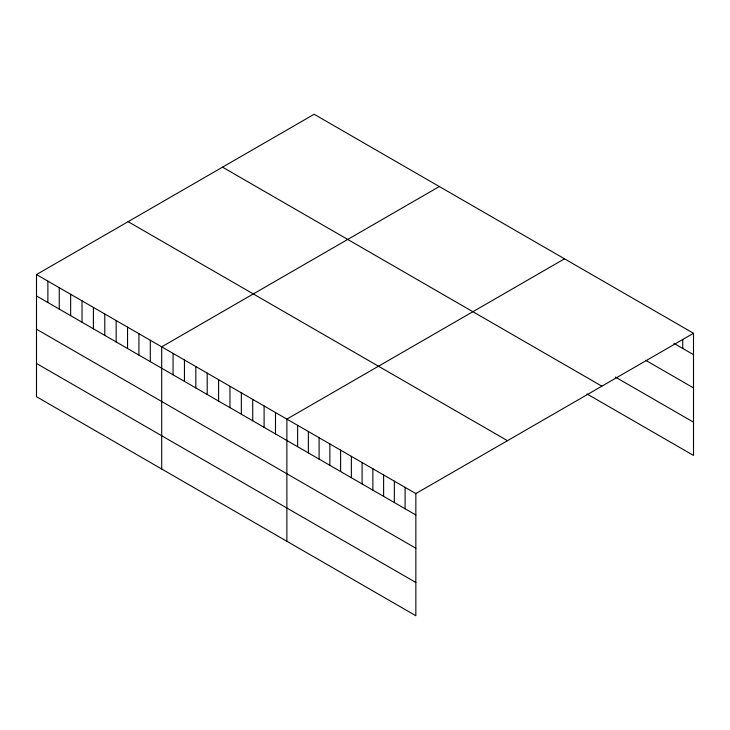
<?xml version="1.0" encoding="UTF-8"?>
<svg xmlns="http://www.w3.org/2000/svg" width="730" height="730" viewBox="0 0 730 730"><rect width="100%" height="100%" fill="white"/><g stroke="black" fill="none" stroke-linecap="round" stroke-linejoin="round"><path stroke-width="1.09" d="M36.5 274.562L415.845 493.58L415.845 615.737L36.5 396.719L36.5 274.562L314.155 114.263L693.5 333.281L693.5 455.438L586.993 393.945M439.341 186.542L161.686 346.841L161.686 468.998M564.518 258.812L286.872 419.12L286.872 541.268M415.845 493.58L693.5 333.281M673.954 343.383L693.5 354.661M645.621 360.273L693.5 387.913M615.335 377.045L693.5 422.177M222.531 167.161L601.876 386.179M128.124 221.664L507.469 440.683M36.5 295.951L415.845 514.96M36.5 329.203L415.845 548.221M36.5 363.467L415.845 582.476M682.751 339.45L682.751 348.456M405.095 487.375L405.095 508.755M394.355 481.17L394.355 502.55M383.606 474.965L383.606 496.345M372.857 468.76L372.857 490.14M362.107 462.555L362.107 483.935M351.358 456.35L351.358 477.73M340.609 450.145L340.609 471.525M329.86 443.94L329.86 465.32M319.11 437.735L319.11 459.115M308.361 431.53L308.361 452.91M297.621 425.325L297.621 446.705M275.493 412.541L275.493 433.93M264.105 405.971L264.105 427.36M252.726 399.401L252.726 420.79M241.347 392.831L241.347 414.22M229.968 386.261L229.968 407.65M218.589 379.691L218.589 401.08M207.21 373.121L207.21 394.51M195.822 366.551L195.822 387.94M184.444 359.981L184.444 381.37M173.065 353.411L173.065 374.791M150.307 340.271L150.307 361.651M138.928 333.701L138.928 355.081M127.54 327.131L127.54 348.511M116.161 320.561L116.161 341.941M104.782 313.991L104.782 335.371M93.403 307.421L93.403 328.801M82.025 300.851L82.025 322.231M70.646 294.281L70.646 315.661M59.258 287.711L59.258 309.091M47.879 281.141L47.879 302.521"/></g></svg>
